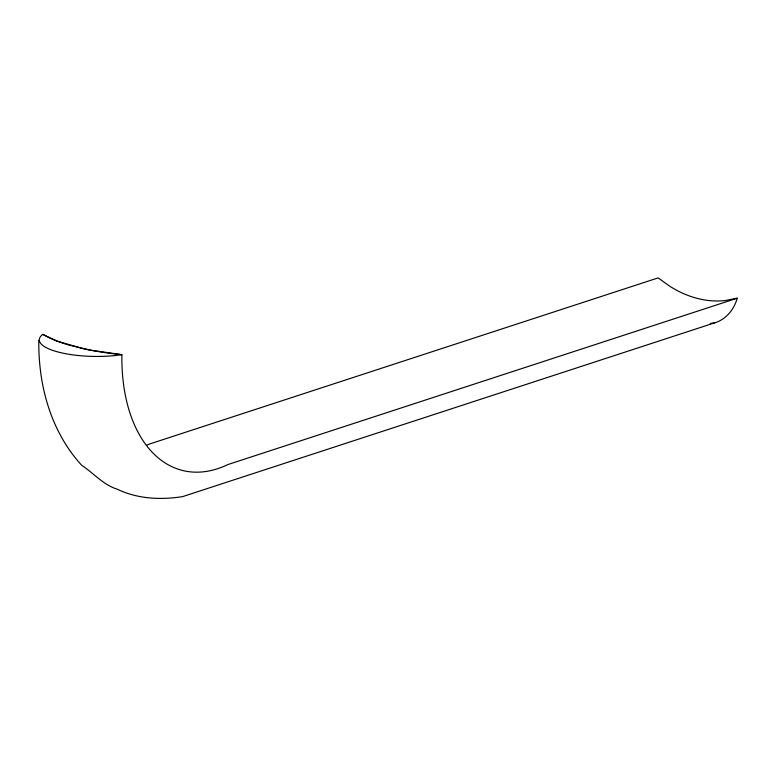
<?xml version="1.0" encoding="UTF-8"?>
<svg xmlns="http://www.w3.org/2000/svg" width="776" height="776" viewBox="0 0 776 776"><rect width="100%" height="100%" fill="white"/><g stroke="black" fill="none" stroke-linecap="round" stroke-linejoin="round"><path stroke-width="1.16" d="M146.577 445.298A152.639 93.518 -75.6 0 0 148.846 444.241L658.116 277.905L670.697 286.887L677.244 290.602A129.185 95.118 71.9 0 0 717.819 301.01L724.435 300.681L737.2 298.207C734.144 309.517 725.977 319.566 714.483 322.903L182.544 496.64C160.448 500.074 137.546 498.987 117.118 489.142C103.198 484.845 93.518 473.04 81.626 465.231C50.789 431.514 38.267 385.381 38.8 340.441M737.2 298.207L227.931 464.543A152.639 93.518 -75.6 0 1 121.9 354.661A127.856 36.773 0.9 0 1 82.334 348.482L56.842 341.013L42.825 334.359A54.776 15.753 0.9 0 0 58.86 352.207A54.776 15.753 0.9 0 0 121.9 354.661L89.735 350.034L68.734 344.99A127.856 36.773 0.9 0 1 42.825 334.359M710.224 323.466L714.483 322.903"/></g></svg>
